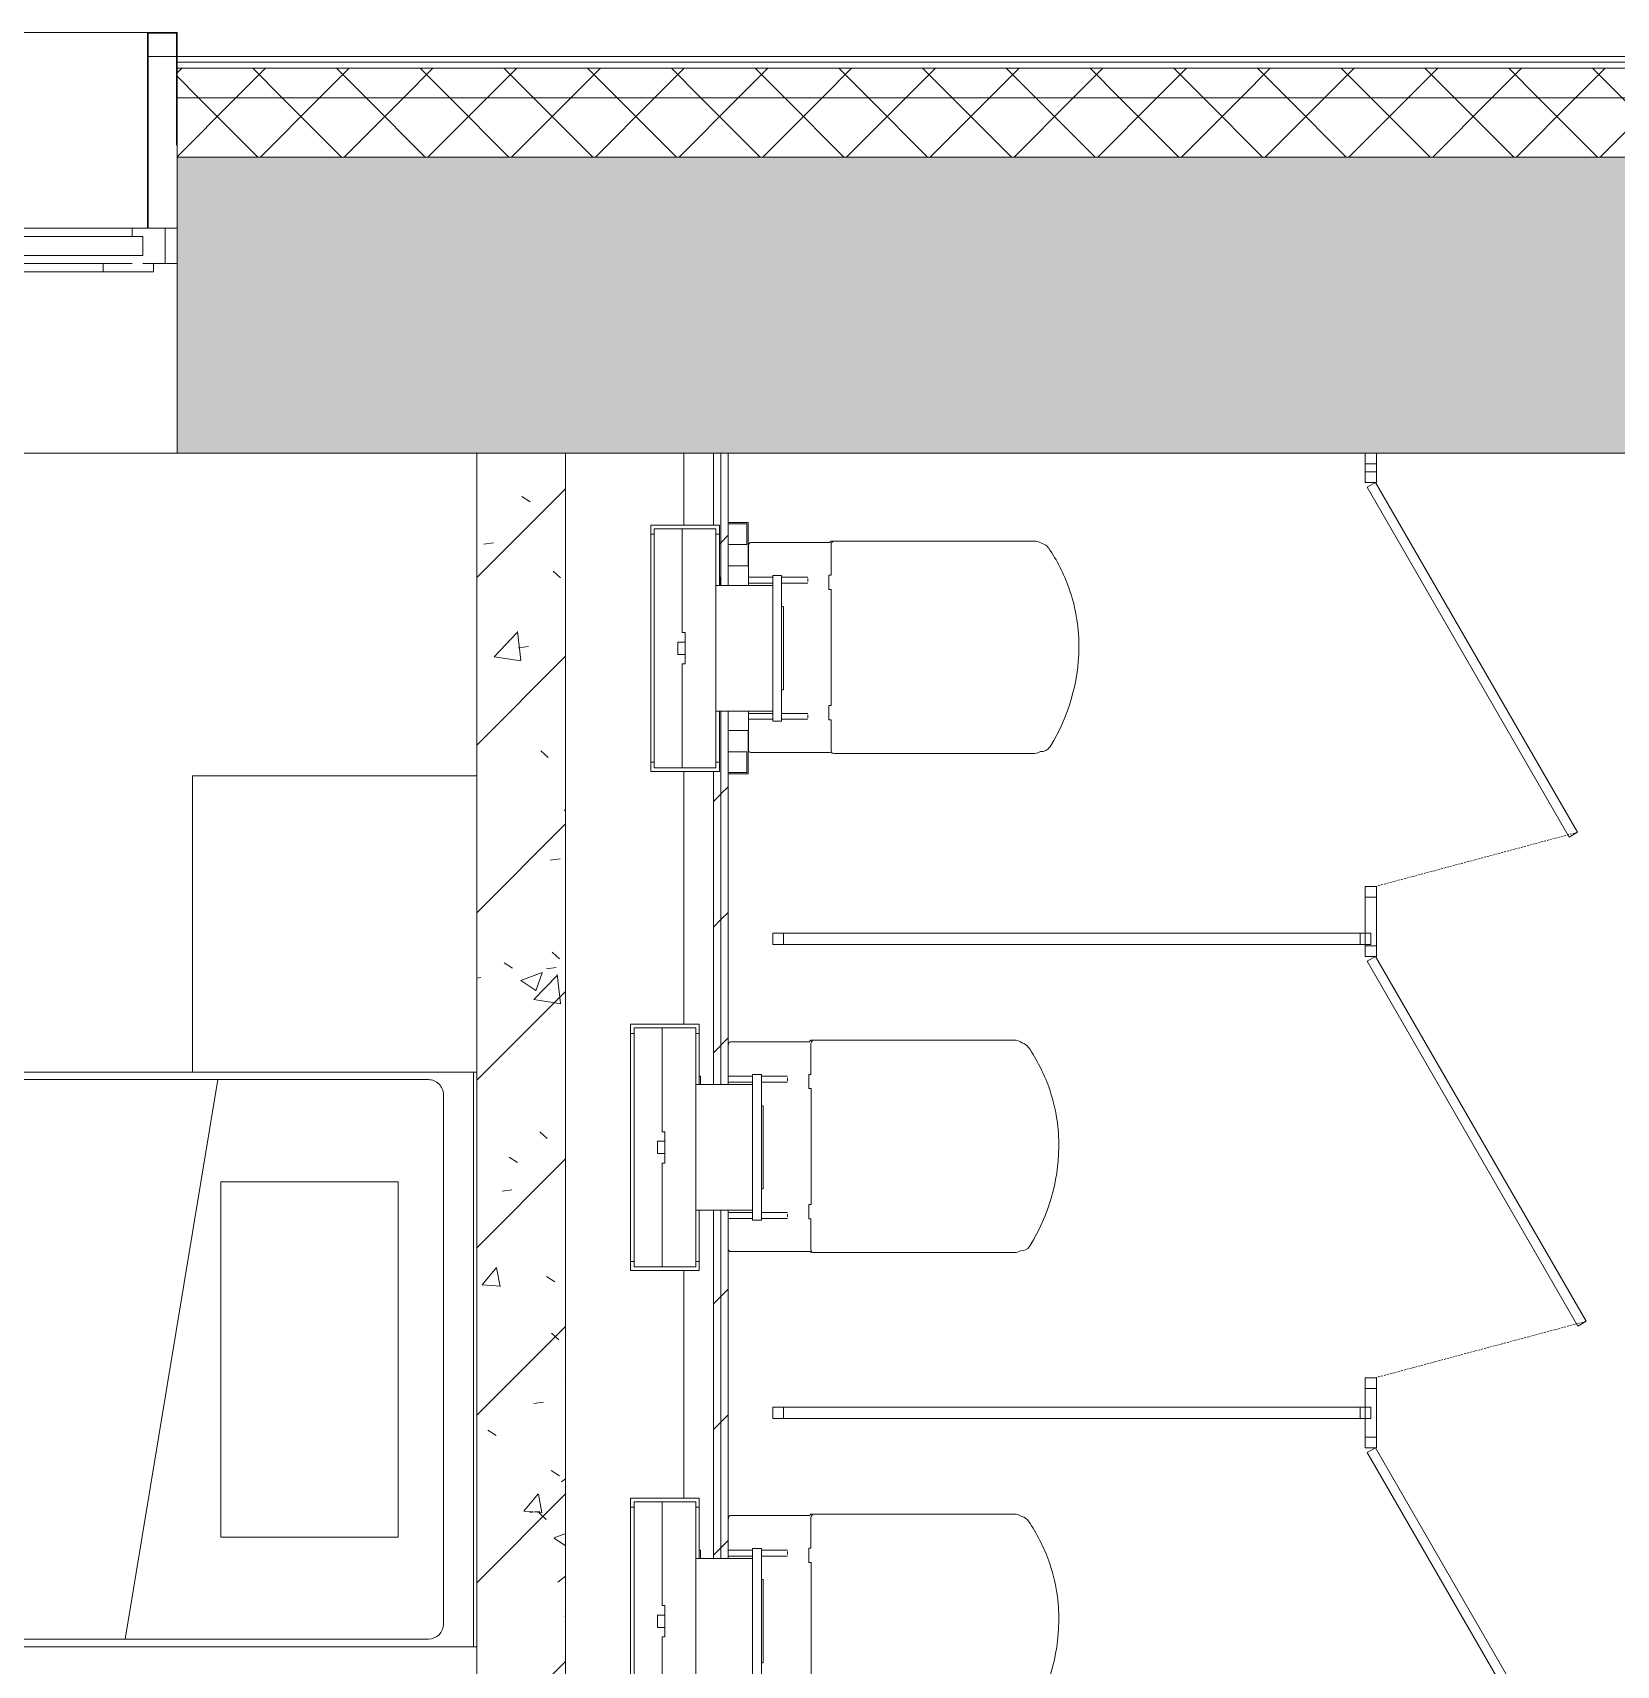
# Model space of a CAD drawing. Header units: millimetres. Extents: x -515342 to 330399, y -224905 to 507333.
# Drawn here: x -277427 to -274752, y 389193 to 391949 of the extents above; entities that cross this region are included whole.
import ezdxf

# ---------------------------------------------------------------- set-up
doc = ezdxf.new("R2010")
doc.units = ezdxf.units.MM
doc.linetypes.add('ASVP_Невидимые', pattern=[5, 3, -2])
doc.layers.get('0').update_dxf_attribs({"lineweight": 0})
for name, color, linetype, lineweight in [('_ Окна', 7, 'Continuous', 0), ('Витраж', 7, 'Continuous', 0), ('Мебель', 7, 'Continuous', 0), ('Обобщенные модели', 7, 'Continuous', 0), ('Окна', 7, 'Continuous', 0), ('Панели витража', 7, 'Continuous', 0), ('Сантехника', 7, 'Continuous', 0), ('Стены внутренние', 7, 'Continuous', 0), ('Стены наружные', 7, 'Continuous', 0), ('Стены несущие', 7, 'Continuous', 0), ('Стены отделка', 7, 'Continuous', 0), ('Стены перегородки', 7, 'Continuous', 0), ('Стены штриховка', 7, 'Continuous', 0)]:
    doc.layers.add(name, color=color, linetype=linetype, lineweight=lineweight)
pattern_1 = [(45, (0, 0), (-70.71068, 70.71068), []), (135, (0, 0), (-70.71068, -70.71068), [])]
pattern_2 = [(45, (-374461.89, 375834.49), (-106.06602, 106.06602), [])]

# ---------------------------------------------------------------- blocks, each defined once
blk = doc.blocks.new('Окно_ПВХ_3Створки_1Фрамуга-верх - АР_Окно_ОП_1820_h_х1970_3ст2фр-в-9696728-О_АР_П_4__10_050_План 4 этажа')
at = {"layer": '_ Окна'}
for p, q in [((-929, 130), (-1005, 130)), ((-1005, 130), (-1005, 70)), ((-985, 70), (-985, 130)), ((-947, 84), (-947, 116)), ((-947, 116), (-929, 116)), ((-929, 116), (-929, 130)), ((-523, 116), (-929, 116)), ((-447, 130), (-523, 130)), ((-523, 130), (-523, 116)), ((-523, 116), (-505, 116)), ((-505, 116), (-505, 84)), ((-465, 84), (-465, 116)), ((-465, 116), (-447, 116)), ((-447, 116), (-447, 130)), ((447, 116), (-447, 116)), ((523, 130), (447, 130)), ((447, 130), (447, 116)), ((447, 116), (465, 116)), ((465, 116), (465, 84)), ((505, 84), (505, 116)), ((505, 116), (523, 116)), ((523, 116), (523, 130)), ((929, 116), (523, 116)), ((929, 130), (929, 116)), ((1005, 130), (929, 130)), ((929, 116), (947, 116)), ((947, 116), (947, 84)), ((985, 70), (985, 130)), ((1005, 70), (1005, 130)), ((-505, 84), (-947, 84)), ((465, 84), (-465, 84)), ((947, 84), (505, 84)), ((-1005, 70), (-947, 70)), ((-965, 56), (-965, 70)), ((-880, 56), (-965, 56)), ((-880, 70), (-880, 56)), ((-572, 70), (-572, 56)), ((-487, 56), (-572, 56)), ((-505, 70), (-465, 70)), ((-487, 70), (-487, 56)), ((465, 70), (505, 70)), ((487, 56), (487, 70)), ((572, 56), (487, 56)), ((572, 70), (572, 56)), ((880, 70), (880, 56)), ((965, 56), (880, 56)), ((947, 70), (1005, 70)), ((965, 70), (965, 56))]:
    blk.add_line(p, q, dxfattribs=at)
at = {"layer": 'Окна'}
for p, q in [((-929, 130), (-523, 130)), ((-447, 130), (447, 130)), ((523, 130), (929, 130)), ((-505, 70), (-929, 70)), ((-572, 56), (-880, 56)), ((-548.5, -4), (-548.5, 56)), ((-528.5, 56), (-528.5, -4)), ((465, 70), (-465, 70)), ((929, 70), (505, 70)), ((528.5, -4), (528.5, 56)), ((548.5, 56), (548.5, -4)), ((880, 56), (572, 56)), ((-528.5, -4), (-548.5, -4)), ((548.5, -4), (528.5, -4))]:
    blk.add_line(p, q, dxfattribs=at)
blk = doc.blocks.new('Прямоугольный импост - АР_Откос_Металлический_50х330 Коричневый Левый-9899774-О_АР_П_4__10_050_План 4 этажа')
at = {"layer": 'Витраж'}
blk.add_line((4449.2, 16115), (6359.2, 16115), dxfattribs=at)
blk = doc.blocks.new('Прямоугольный импост - АР_Откос_Металлический_50х330 Коричневый Левый-9899773-О_АР_П_4__10_050_План 4 этажа')
at = {"layer": 'Витраж', "lineweight": 18}
for p, q in [((0, 40), (-50, 40)), ((-50, 40), (-50, -290)), ((-49, -290), (-49, 39)), ((-49, 39), (-1, 39)), ((-1, 39), (-1, -150)), ((0, -150), (0, 40)), ((-1, -150), (0, -150))]:
    blk.add_line(p, q, dxfattribs=at)
blk = doc.blocks.new('СД_Люблино_Фасады_rvt-1-О_АР_П_4__10_050_План 4 этажа')
at = {"layer": 'Стены внутренние'}
h = blk.add_hatch(dxfattribs=at)
h.set_pattern_fill('FP_1', color=256, style=0, pattern_type=2)
h.set_pattern_definition([(45, (0, 0), (-224.5064, 224.5064), []), (45, (224.5, 0), (-224.5064, 224.5064), [396.875, -79.375, 3.353, -76.022])])
h.paths.add_polyline_path([(101337.7, 15405), (101935, 15405), (101935, 15905), (97278.9, 15905), (97278.9, 15405), (101210, 15405)])
h.paths.add_polyline_path([(95268.9, 15405), (95268.9, 15905), (93672.7, 15905), (93672.7, 15405), (95206.9, 15405)])
h.paths.add_polyline_path([(91662.7, 15405), (91662.7, 15905), (90062.5, 15905), (90062.5, 15405), (91375.2, 15405)])
h.paths.add_polyline_path([(88052.5, 15405), (88052.5, 15905), (86472.6, 15905), (86472.6, 15405), (87798.9, 15405)])
h.paths.add_polyline_path([(84462.6, 15405), (84462.6, 15905), (82935.3, 15905), (82935.3, 15405), (84222.6, 15405)])
h.paths.add_polyline_path([(80925.3, 15405), (80925.3, 15905), (79340.3, 15905), (79340.3, 15405), (80901.8, 15405)])
h.paths.add_polyline_path([(77330.3, 15405), (77330.3, 15905), (75739.7, 15905), (75739.7, 15405), (77070.1, 15405)])
h.paths.add_polyline_path([(73729.7, 15405), (73729.7, 15905), (72144.8, 15905), (72144.8, 15405), (73493.8, 15405)])
h.paths.add_polyline_path([(70134.8, 15405), (70134.8, 15905), (68493.6, 15905), (68493.6, 15405), (69917.5, 15405)])
h.paths.add_polyline_path([(66341.2, 15405), (66483.6, 15405), (66483.6, 15905), (64878.6, 15905), (64878.6, 15405), (65319.4, 15405)])
h.paths.add_polyline_path([(62868.6, 15405), (62868.6, 15905), (60500.1, 15905), (60500.1, 15405), (62764.9, 15405)])
h.paths.add_polyline_path([(58090.1, 15405), (58090.1, 15905), (56894.2, 15905), (56894.2, 15405), (57655.9, 15405)])
h.paths.add_polyline_path([(54484.2, 15405), (54484.2, 15905), (51825.9, 15905), (51825.9, 15405), (54079.6, 15405)])
h.paths.add_polyline_path([(49815.9, 15405), (49815.9, 15905), (47243.8, 15905), (47243.8, 15405), (48970.6, 15405)])
h.paths.add_polyline_path([(44833.8, 15405), (44833.8, 15905), (43623.8, 15905), (43623.8, 15405), (44430.3, 15405)])
h.paths.add_polyline_path([(41213.8, 15405), (41213.8, 15905), (38819.5, 15905), (38819.5, 15405), (40796.3, 15405)])
h.paths.add_polyline_path([(36709.1, 15405), (36809.5, 15405), (36809.5, 15905), (35219.5, 15905), (35219.5, 15405), (35687.3, 15405)])
h.paths.add_polyline_path([(33209.5, 15405), (33209.5, 15905), (31619.5, 15905), (31619.5, 15405), (33132.8, 15405)])
h.paths.add_polyline_path([(29609.5, 15405), (29609.5, 15905), (28023.1, 15905), (28023.8, 15405), (29556.5, 15405)])
h.paths.add_polyline_path([(25980.2, 15405), (26013.1, 15405), (26013.1, 15905), (24425.8, 15905), (24425.8, 15405), (25469.3, 15405)])
h.paths.add_polyline_path([(22415.8, 15405), (22415.8, 15905), (20810.9, 15905), (20810.9, 15405), (22403.9, 15405)])
h.paths.add_polyline_path([(18800.9, 15405), (18800.9, 15905), (17210.3, 15905), (17210.3, 15405), (18397.4, 15405)])
h.paths.add_polyline_path([(15200.3, 15405), (15200.3, 15905), (13615.3, 15905), (13615.3, 15405), (14740.4, 15405)])
h.paths.add_polyline_path([(11605.3, 15405), (11605.3, 15905), (10024.1, 15905), (10024.1, 15405), (11201.9, 15405)])
h.paths.add_polyline_path([(8014.1, 15405), (8014.1, 15905), (6409.2, 15905), (6409.2, 15405), (7587.9, 15405)])
h.paths.add_polyline_path([(4399.2, 15405), (4399.2, 15905), (-305, 15905), (-305, 15405), (4011.6, 15405)])
at = {"layer": 'Стены наружные'}
h = blk.add_hatch(dxfattribs=at)
h.set_pattern_fill('FP_2', color=256, style=0, pattern_type=2)
h.set_pattern_definition(pattern_1)
h.paths.add_polyline_path([(102035, 16005), (102085, 16005), (102085, 16055), (97278.9, 16055), (97278.9, 16005), (101082.3, 16005)])
h.paths.add_polyline_path([(95268.9, 16005), (95268.9, 16055), (93672.7, 16055), (93672.7, 16005), (94951.5, 16005)])
h.paths.add_polyline_path([(91662.7, 16005), (91662.7, 16055), (90062.5, 16055), (90062.5, 16005), (90864.3, 16005)])
h.paths.add_polyline_path([(88052.5, 16005), (88052.5, 16055), (86472.6, 16055), (86472.6, 16005), (86777.1, 16005)])
h.paths.add_polyline_path([(84462.6, 16005), (84462.6, 16055), (82935.3, 16055), (82935.3, 16005), (84222.6, 16005)])
h.paths.add_polyline_path([(80925.3, 16005), (80925.3, 16055), (79340.3, 16055), (79340.3, 16005), (80646.3, 16005)])
h.paths.add_polyline_path([(77330.3, 16005), (77330.3, 16055), (75739.7, 16055), (75739.7, 16005), (76559.2, 16005)])
h.paths.add_polyline_path([(73729.7, 16005), (73729.7, 16055), (72144.8, 16055), (72144.8, 16005), (72472, 16005)])
h.paths.add_polyline_path([(70134.8, 16005), (70134.8, 16055), (68493.6, 16055), (68493.6, 16005)])
h.paths.add_polyline_path([(66483.6, 16005), (66483.6, 16055), (64878.6, 16055), (64878.6, 16005), (66341.2, 16005)])
h.paths.add_polyline_path([(62868.6, 16005), (62868.6, 16055), (60500.1, 16055), (60500.1, 16005), (62254, 16005)])
h.paths.add_polyline_path([(58090.1, 16005), (58090.1, 16055), (56894.2, 16055), (56894.2, 16005)])
h.paths.add_polyline_path([(54484.2, 16005), (54484.2, 16055), (51825.9, 16055), (51825.9, 16005), (52036, 16005)])
h.paths.add_polyline_path([(49815.9, 16005), (49815.9, 16055), (47243.8, 16055), (47243.8, 16005), (47948.8, 16005)])
h.paths.add_polyline_path([(43861.7, 16005), (44833.8, 16005), (44833.8, 16055), (43623.8, 16055), (43623.8, 16005)])
h.paths.add_polyline_path([(41213.8, 16005), (41213.8, 16055), (38819.5, 16055), (38819.5, 16005), (40796.3, 16005)])
h.paths.add_polyline_path([(36809.5, 16005), (36809.5, 16055), (35219.5, 16055), (35219.5, 16005), (35687.3, 16005)])
h.paths.add_polyline_path([(33209.5, 16005), (33209.5, 16055), (31619.5, 16055), (31619.5, 16005)])
h.paths.add_polyline_path([(29609.5, 16005), (29609.5, 16055), (28023.1, 16055), (28023.1, 16005), (29556.5, 16005)])
h.paths.add_polyline_path([(26013.1, 16005), (26013.1, 16055), (24425.8, 16055), (24425.8, 16005)])
h.paths.add_polyline_path([(22415.8, 16005), (22415.8, 16055), (20810.9, 16055), (20810.9, 16005)])
h.paths.add_polyline_path([(18800.9, 16005), (18800.9, 16055), (17210.3, 16055), (17210.3, 16005), (18316.7, 16005)])
h.paths.add_polyline_path([(15200.3, 16005), (15200.3, 16055), (13615.3, 16055), (13615.3, 16005)])
h.paths.add_polyline_path([(11605.3, 16005), (11605.3, 16055), (10024.1, 16055), (10024.1, 16005), (11164.2, 16005)])
h.paths.add_polyline_path([(8014.1, 16005), (8014.1, 16055), (6409.2, 16055), (6409.2, 16005), (7587.9, 16005)])
h.paths.add_polyline_path([(4399.2, 16005), (4399.2, 16055), (-405, 16055), (-405, 16005), (2989.8, 16005)])
h = blk.add_hatch(dxfattribs=at)
h.set_pattern_fill('FP_2', color=256, style=0, pattern_type=2)
h.set_pattern_definition(pattern_1)
h.paths.add_polyline_path([(101935, 15905), (102035, 15905), (102035, 16005), (97278.9, 16005), (97278.9, 15905), (101082.3, 15905)])
h.paths.add_polyline_path([(95268.9, 15905), (95268.9, 16005), (93672.7, 16005), (93672.7, 15905), (94951.5, 15905)])
h.paths.add_polyline_path([(91662.7, 15905), (91662.7, 16005), (90062.5, 16005), (90062.5, 15905), (90864.3, 15905)])
h.paths.add_polyline_path([(88052.5, 15905), (88052.5, 16005), (86472.6, 16005), (86472.6, 15905), (86777.1, 15905)])
h.paths.add_polyline_path([(84462.6, 15905), (84462.6, 16005), (82935.3, 16005), (82935.3, 15905), (84222.6, 15905)])
h.paths.add_polyline_path([(80925.3, 15905), (80925.3, 16005), (79340.3, 16005), (79340.3, 15905), (80646.3, 15905)])
h.paths.add_polyline_path([(77330.3, 15905), (77330.3, 16005), (75739.7, 16005), (75739.7, 15905), (76559.2, 15905)])
h.paths.add_polyline_path([(73729.7, 15905), (73729.7, 16005), (72144.8, 16005), (72144.8, 15905), (72472, 15905)])
h.paths.add_polyline_path([(70134.8, 15905), (70134.8, 16005), (68493.6, 16005), (68493.6, 15905)])
h.paths.add_polyline_path([(66341.2, 15905), (66483.6, 15905), (66483.6, 16005), (64878.6, 16005), (64878.6, 15905)])
h.paths.add_polyline_path([(62868.6, 15905), (62868.6, 16005), (60500.1, 16005), (60500.1, 15905), (62254, 15905)])
h.paths.add_polyline_path([(58090.1, 15905), (58090.1, 16005), (56894.2, 16005), (56894.2, 15905)])
h.paths.add_polyline_path([(54484.2, 15905), (54484.2, 16005), (51825.9, 16005), (51825.9, 15905), (52036, 15905)])
h.paths.add_polyline_path([(49815.9, 15905), (49815.9, 16005), (47243.8, 16005), (47243.8, 15905), (47948.8, 15905)])
h.paths.add_polyline_path([(44833.8, 15905), (44833.8, 16005), (43623.8, 16005), (43623.8, 15905), (43861.7, 15905)])
h.paths.add_polyline_path([(41213.8, 15905), (41213.8, 16005), (38819.5, 16005), (38819.5, 15905), (40796.3, 15905)])
h.paths.add_polyline_path([(36809.5, 15905), (36809.5, 16005), (35219.5, 16005), (35219.5, 15905), (35687.3, 15905)])
h.paths.add_polyline_path([(33209.5, 15905), (33209.5, 16005), (31619.5, 16005), (31619.5, 15905)])
h.paths.add_polyline_path([(29556.5, 15905), (29609.5, 15905), (29609.5, 16005), (28023.1, 16005), (28023.1, 15905)])
h.paths.add_polyline_path([(26013.1, 15905), (26013.1, 16005), (24425.8, 16005), (24425.8, 15905)])
h.paths.add_polyline_path([(22415.8, 15905), (22415.8, 16005), (20810.9, 16005), (20810.9, 15905)])
h.paths.add_polyline_path([(18800.9, 15905), (18800.9, 16005), (17210.3, 16005), (17210.3, 15905), (18316.7, 15905)])
h.paths.add_polyline_path([(15200.3, 15905), (15200.3, 16005), (13615.3, 16005), (13615.3, 15905)])
h.paths.add_polyline_path([(11605.3, 15905), (11605.3, 16005), (10024.1, 16005), (10024.1, 15905), (11164.2, 15905)])
h.paths.add_polyline_path([(8014.1, 15905), (8014.1, 16005), (6409.2, 16005), (6409.2, 15905), (7587.9, 15905)])
h.paths.add_polyline_path([(4399.2, 15905), (4399.2, 16005), (-305, 16005), (-305, 15905), (2989.8, 15905)])
at = {"layer": 'Стены внутренние'}
for p, q in [((97229.7, 16075), (97278.1, 16075)), ((97278.9, 15405), (95268.9, 15405))]:
    blk.add_line(p, q, dxfattribs=at)
at = {"layer": 'Стены несущие'}
for p, q in [((97278.9, 15905), (97278.9, 15785)), ((101935, 15905), (97278.9, 15905)), ((97278.9, 15905), (101935, 15905)), ((97278.9, 15725), (97278.9, 15405)), ((97278.9, 15405), (101435, 15405))]:
    blk.add_line(p, q, dxfattribs=at)
at = {"layer": 'Стены отделка', "lineweight": 9}
for p, q in [((100725.2, 16075), (97278.9, 16075)), ((97278.9, 16075), (97278.9, 16065)), ((97278.9, 16065), (97278.9, 16055)), ((97278.9, 16055), (97278.9, 16005)), ((97278.9, 16005), (97278.9, 15905))]:
    blk.add_line(p, q, dxfattribs=at)
at = {"layer": 'Стены штриховка'}
for p, q in [((102085, 16065), (97278.9, 16065)), ((102085, 16055), (97278.9, 16055)), ((97278.9, 16055), (102085, 16055)), ((102035, 16005), (97278.9, 16005))]:
    blk.add_line(p, q, dxfattribs=at)
at = {"layer": 'Витраж', "lineweight": 9}
for name, p in [('Прямоугольный импост - АР_Откос_Металлический_50х330 Коричневый Левый-9899774-О_АР_П_4__10_050_План 4 этажа', (90869.7, 0)), ('Прямоугольный импост - АР_Откос_Металлический_50х330 Коричневый Левый-9899773-О_АР_П_4__10_050_План 4 этажа', (97278.9, 16075))]:
    blk.add_blockref(name, p, dxfattribs=at)
at = {"layer": 'Окна', "lineweight": 9}
blk.add_blockref('Окно_ПВХ_3Створки_1Фрамуга-верх - АР_Окно_ОП_1820_h_х1970_3ст2фр-в-9696728-О_АР_П_4__10_050_План 4 этажа', (96273.9, 15655), dxfattribs=at)
blk = doc.blocks.new('Кровать-Больница - 0970 x 2100 мм-V99-О_АР_П_4__10_050_План 4 этажа')
at = {"layer": 'Мебель'}
for p, q in [((-76.5, 1441), (893.5, 1441)), ((-76.5, 1415.6), (-76.5, 1441)), ((893.5, 1415.6), (893.5, 1441)), ((-76.5, -633.6), (-76.5, 1415.6)), ((-76.5, 1415.6), (893.5, 1415.6)), ((893.5, 1415.6), (893.5, -633.6)), ((-38.4, 1364.8), (855.4, 1364.8)), ((-63.8, 1339.4), (-63.8, -557.4)), ((880.8, 1339.4), (880.8, -557.4)), ((880.8, -201.8), (-63.8, -45.1)), ((108.5, -206.6), (708.5, -206.6)), ((108.5, -506.6), (108.5, -206.6)), ((708.5, -506.6), (708.5, -206.6)), ((108.5, -506.6), (708.5, -506.6)), ((-38.4, -582.8), (855.4, -582.8)), ((-76.5, -633.6), (893.5, -633.6)), ((-76.5, -639), (-76.5, -633.6)), ((893.5, -639), (893.5, -633.6))]:
    blk.add_line(p, q, dxfattribs=at)
for centre, start, end in [((-38.4, 1339.4), 90, 180), ((855.4, 1339.4), 0, 90), ((-38.4, -557.4), 180, 270), ((855.4, -557.4), 270, 0)]:
    blk.add_arc(centre, 25.4, start, end, dxfattribs=at)
blk = doc.blocks.new('Прикроватная тумба - Прикроватная тумба-V100-О_АР_П_4__10_050_План 4 этажа')
at = {"layer": 'Мебель'}
for p, q in [((480, 500), (0, 500)), ((0, 500), (0, 0))]:
    blk.add_line(p, q, dxfattribs=at)
blk = doc.blocks.new('ASVP_ПерегородкаСантехническая_Панель - ASVP_ПанельСантехническая_ЛДСП16мм-9055778-О_АР_П_4__10_050_План 4 этажа')
at = {"layer": 'Панели витража'}
for p, q in [((6.8, 9.5), (-6.8, 9.5)), ((-6.8, 9.5), (-6.8, -9.5)), ((6.8, -9.5), (6.8, 9.5)), ((-6.8, -9.5), (6.8, -9.5))]:
    blk.add_line(p, q, dxfattribs=at)
blk = doc.blocks.new('Прямоугольный импост - ASVP_ПерегородкаСантехническая_Профиль_18х19мм-9051964-О_АР_П_4__10_050_План 4 этажа')
at = {"layer": 'Витраж'}
for p, q in [((0, 9.5), (-18, 9.5)), ((-18, 9.5), (-18, -9.5)), ((-18, -9.5), (0, -9.5))]:
    blk.add_line(p, q, dxfattribs=at)
blk = doc.blocks.new('ASVP_ПерегородкаСантехническая_Дверь - ASVP_ДверьСантехническая_Л-8882368-О_АР_П_4__10_050_План 4 этажа')
at = {"layer": 'Панели витража'}
for p, q in [((249.6, 349), (-341, 8)), ((257.6, 335.1), (-333, -5.9)), ((249.6, 349), (257.6, 335.1)), ((-341, 8), (-333, -5.9))]:
    blk.add_line(p, q, dxfattribs=at)
at = {"layer": 'Панели витража', "linetype": 'ASVP_Невидимые'}
blk.add_line((341, 8), (249.6, 349), dxfattribs=at)
blk = doc.blocks.new('Прямоугольный импост - ASVP_ПерегородкаСантехническая_Профиль_18х19мм-8960592-О_АР_П_4__10_050_План 4 этажа')
at = {"layer": 'Витраж'}
for p, q in [((-9, -9.5), (-9, 9.5)), ((-9, 9.5), (9, 9.5)), ((9, 9.5), (9, -9.5)), ((9, -9.5), (-9, -9.5))]:
    blk.add_line(p, q, dxfattribs=at)
blk = doc.blocks.new('ASVP_ПерегородкаСантехническая_Панель - ASVP_ПанельСантехническая_ЛДСП16мм-9055729-О_АР_П_4__10_050_План 4 этажа')
at = {"layer": 'Панели витража'}
for p, q in [((41, 9.5), (-41, 9.5)), ((-41, 9.5), (-41, -9.5)), ((41, -9.5), (41, 9.5)), ((-41, -9.5), (41, -9.5))]:
    blk.add_line(p, q, dxfattribs=at)
blk = doc.blocks.new('ASVP_ПерегородкаСантехническая_Панель - ASVP_ПанельСантехническая_ЛДСП16мм-10234680-О_АР_П_4__10_050_План 4 этажа')
at = {"layer": 'Панели витража'}
for p, q in [((487, 9.5), (-487, 9.5)), ((-487, 9.5), (-487, -9.5)), ((487, -9.5), (487, 9.5)), ((-487, -9.5), (487, -9.5))]:
    blk.add_line(p, q, dxfattribs=at)
blk = doc.blocks.new('Прямоугольный импост - ASVP_ПерегородкаСантехническая_Профиль_18х19мм-8833908-О_АР_П_4__10_050_План 4 этажа')
at = {"layer": 'Витраж'}
for p, q in [((-18, -9.5), (-18, 9.5)), ((-18, 9.5), (0, 9.5)), ((0, 9.5), (0, -9.5)), ((0, -9.5), (-18, -9.5))]:
    blk.add_line(p, q, dxfattribs=at)
blk = doc.blocks.new('Прямоугольный импост - ASVP_ПерегородкаСантехническая_Профиль_18х19мм-8833909-О_АР_П_4__10_050_План 4 этажа')
at = {"layer": 'Витраж'}
for p, q in [((0, 9.5), (-18, 9.5)), ((-18, 9.5), (-18, -9.5)), ((0, -9.5), (0, 9.5)), ((-18, -9.5), (0, -9.5))]:
    blk.add_line(p, q, dxfattribs=at)
blk = doc.blocks.new('ВК_01_Инсталляция с унитазом Geberit - 400_74_Geberit_Duofix_H112_Sigma_12_cm_ready_for_support_handles-10223158-О_АР_П_4__10_050_План 4 этажа')
at = {"layer": 'Обобщенные модели'}
for p, q in [((-180.8, 139.6), (-180.8, 486.2)), ((177.5, 483.4), (177.5, 144.5)), ((-178.2, 140.3), (-180.8, 142.9)), ((-175.1, 139.6), (-123.3, 139.6)), ((-123.3, 139.6), (-123.3, 135.7)), ((-99.2, 139.7), (96.6, 139.7)), ((-99.2, 135.7), (-99.2, 139.7)), ((96.6, 139.7), (96.7, 135.7)), ((120.7, 139.6), (172.1, 139.6)), ((120.7, 135.7), (120.7, 139.6)), ((176, 138), (176, 3.9)), ((-178.4, 3.7), (-178.4, 136.8)), ((-123.3, 135.7), (-99.2, 135.7)), ((96.7, 135.7), (120.7, 135.7)), ((-117.5, 0), (-173.6, 0)), ((-106, 0), (-112.5, 0)), ((112.5, 0), (106, 0)), ((170.8, 0), (117.5, 0))]:
    blk.add_line(p, q, dxfattribs=at)
for centre, radius, start, end in [((-2.4, 262.9), 295.5, 98.8546, 109.7095), ((-4.2, 274.7), 283.5, 89.1454, 98.8546), ((-4.8, 234.1), 324.1, 58.3185, 89.1454), ((-2.4, 262.9), 295.5, 109.7095, 124.2905), ((-158.2, 491.4), 18.9, 124.2905, 166.4098), ((-1.6, 260.9), 299.9, 55.727, 56.1515), ((157.8, 494.9), 16.7, 354.8478, 55.727), ((-153.9, 480.3), 27.5, 145.709, 167.6438), ((159.4, 483.4), 18.1, 0, 33.7419), ((-174.9, 142.1), 6.37, 203.3465, 236.2364), ((-175.3, 145.6), 6.04, 240.6989, 271.3011), ((172.1, 147.1), 7.56, 270, 312.5733), ((162.6, 144.5), 14.9, 334.3734, 0), ((-173.9, 4.6), 4.61, 190.3363, 274.2576), ((171.3, 4.7), 4.78, 263.3401, 350.6599)]:
    blk.add_arc(centre, radius, start, end, dxfattribs=at)
at = {"layer": 'Сантехника', "lineweight": 18}
for p, q in [((-120, 100), (-120, 56)), ((-117.5, 100), (-112.5, 100)), ((-110, 56), (-110, 100)), ((110, 100), (110, 56)), ((112.5, 100), (117.5, 100)), ((120, 56), (120, 100)), ((-123, 56), (123, 56)), ((-123, 41), (-123, 56)), ((70.2, 59), (-70.3, 59)), ((-70.3, 56), (-70.3, 58.7)), ((70.2, 58.7), (70.2, 56)), ((123, 56), (123, 41)), ((123, 41), (-123, 41)), ((-120, 41), (-120, 0)), ((-110, 0), (-110, 41)), ((-106, 41), (-106, -55)), ((106, -55), (106, 41)), ((110, 41), (110, 0)), ((120, 0), (120, 41)), ((-112.5, 0), (-117.5, 0)), ((117.5, 0), (112.5, 0)), ((-139, -0.5), (-212, -0.5)), ((-212, -0.5), (-212, -34)), ((-175, -2.5), (-210, -2.5)), ((-210, -2.5), (-210, -34)), ((-175, -34), (-175, -2.5)), ((-139, -34), (-139, -0.5)), ((212, -0.5), (139, -0.5)), ((139, -0.5), (139, -34)), ((210, -2.5), (175, -2.5)), ((175, -2.5), (175, -34)), ((210, -34), (210, -2.5)), ((212, -34), (212, -0.5)), ((-208, -49), (-197.5, -49)), ((-208, -165), (-208, -49)), ((-201.8, -112), (-201.8, -55)), ((201.8, -55), (-201.8, -55)), ((-197.5, -49), (-192.5, -49)), ((-192.5, -49), (-192.5, -55)), ((-192.5, -49), (-189.2, -49)), ((-189.2, -49), (-149.2, -49)), ((-106, -49), (-149.2, -49)), ((-120, -47), (-106, -47)), ((-120, -49), (-120, -47)), ((149.2, -49), (106, -49)), ((149.2, -49), (189.2, -49)), ((189.2, -49), (192.5, -49)), ((192.5, -55), (192.5, -49)), ((192.5, -49), (197.5, -49)), ((197.5, -49), (208, -49)), ((201.8, -55), (201.8, -112)), ((208, -49), (208, -165)), ((-26.5, -112), (-26.5, -107)), ((-26.5, -107), (26.5, -107)), ((-10.5, -107), (-10.5, -119.5)), ((10.5, -119.5), (10.5, -107)), ((26.5, -107), (26.5, -112)), ((-201.8, -159), (-201.8, -112)), ((-26.5, -112), (-201.8, -112)), ((-10.5, -119.5), (-10.1, -119.5)), ((10.5, -119.5), (-10.5, -119.5)), ((10.1, -119.5), (10.5, -119.5)), ((201.8, -112), (26.5, -112)), ((201.8, -112), (201.8, -159)), ((-197.5, -165), (-208, -165)), ((201.8, -159), (-201.8, -159)), ((-192.5, -165), (-197.5, -165)), ((-194.2, -165), (-191.9, -165)), ((-192.5, -159), (-192.5, -165)), ((-189.2, -165), (-192.5, -165)), ((-149.2, -165), (-189.2, -165)), ((-149.2, -165), (149.2, -165)), ((189.2, -165), (149.2, -165)), ((192.5, -165), (189.2, -165)), ((191.9, -165), (194.2, -165)), ((192.5, -165), (192.5, -159)), ((197.5, -165), (192.5, -165)), ((208, -165), (197.5, -165))]:
    blk.add_line(p, q, dxfattribs=at)
blk = doc.blocks.new('ВК_01_Инсталляция с унитазом Geberit - 400_74_Geberit_Duofix_H112_Sigma_12_cm_ready_for_support_handles-V101-О_АР_П_4__10_050_План 4 этажа')
at = {"layer": 'Обобщенные модели'}
for p, q in [((-180.8, 139.6), (-180.8, 486.2)), ((177.5, 483.4), (177.5, 144.5)), ((-178.2, 140.3), (-180.8, 142.9)), ((-175.1, 139.6), (-123.3, 139.6)), ((-123.3, 139.6), (-123.3, 135.7)), ((-99.2, 139.7), (96.6, 139.7)), ((-99.2, 135.7), (-99.2, 139.7)), ((96.6, 139.7), (96.7, 135.7)), ((120.7, 139.6), (172.1, 139.6)), ((120.7, 135.7), (120.7, 139.6)), ((176, 138), (176, 3.9)), ((-178.4, 3.7), (-178.4, 136.8)), ((-123.3, 135.7), (-99.2, 135.7)), ((96.7, 135.7), (120.7, 135.7))]:
    blk.add_line(p, q, dxfattribs=at)
for centre, radius, start, end in [((-2.4, 262.9), 295.5, 98.8546, 109.7095), ((-4.2, 274.7), 283.5, 89.1454, 98.8546), ((-4.8, 234.1), 324.1, 58.3185, 89.1454), ((-2.4, 262.9), 295.5, 109.7095, 124.2905), ((-158.2, 491.4), 18.9, 124.2905, 166.4098), ((-1.6, 260.9), 299.9, 55.727, 56.1515), ((157.8, 494.9), 16.7, 354.8478, 55.727), ((-153.9, 480.3), 27.5, 145.709, 167.6438), ((159.4, 483.4), 18.1, 0, 33.7419), ((-174.9, 142.1), 6.37, 203.3465, 236.2364), ((-175.3, 145.6), 6.04, 240.6989, 271.3011), ((172.1, 147.1), 7.56, 270, 312.5733), ((162.6, 144.5), 14.9, 334.3734, 0), ((-173.9, 4.6), 4.61, 190.3363, 274.2576), ((171.3, 4.7), 4.78, 292.4467, 350.6599)]:
    blk.add_arc(centre, radius, start, end, dxfattribs=at)
at = {"layer": 'Сантехника', "lineweight": 18}
for p, q in [((-120, 100), (-120, 56)), ((-117.5, 100), (-112.5, 100)), ((-110, 56), (-110, 100)), ((110, 100), (110, 56)), ((112.5, 100), (117.5, 100)), ((120, 56), (120, 100)), ((-123, 56), (123, 56)), ((-123, 41), (-123, 56)), ((70.2, 59), (-70.3, 59)), ((-70.3, 56), (-70.3, 58.7)), ((70.2, 58.7), (70.2, 56)), ((123, 56), (123, 41)), ((123, 41), (-123, 41)), ((-120, 41), (-120, 0)), ((-110, 0), (-110, 41)), ((-106, 41), (-106, -55)), ((106, -55), (106, 41)), ((110, 41), (110, 0)), ((120, 0), (120, 41)), ((-208, -49), (-197.5, -49)), ((-208, -165), (-208, -49)), ((-201.8, -112), (-201.8, -55)), ((201.8, -55), (-201.8, -55)), ((-197.5, -49), (-192.5, -49)), ((-192.5, -49), (-192.5, -55)), ((-192.5, -49), (-189.2, -49)), ((-189.2, -49), (-149.2, -49)), ((-106, -49), (-149.2, -49)), ((-120, -47), (-106, -47)), ((-120, -49), (-120, -47)), ((149.2, -49), (106, -49)), ((149.2, -49), (189.2, -49)), ((189.2, -49), (192.5, -49)), ((192.5, -55), (192.5, -49)), ((192.5, -49), (197.5, -49)), ((197.5, -49), (208, -49)), ((201.8, -55), (201.8, -112)), ((208, -49), (208, -165)), ((-26.5, -112), (-26.5, -107)), ((-26.5, -107), (26.5, -107)), ((-10.5, -107), (-10.5, -119.5)), ((10.5, -119.5), (10.5, -107)), ((26.5, -107), (26.5, -112)), ((-201.8, -159), (-201.8, -112)), ((-26.5, -112), (-201.8, -112)), ((-10.5, -119.5), (-10.1, -119.5)), ((10.5, -119.5), (-10.5, -119.5)), ((10.1, -119.5), (10.5, -119.5)), ((201.8, -112), (26.5, -112)), ((201.8, -112), (201.8, -159)), ((-197.5, -165), (-208, -165)), ((201.8, -159), (-201.8, -159)), ((-192.5, -165), (-197.5, -165)), ((-194.2, -165), (-191.9, -165)), ((-192.5, -159), (-192.5, -165)), ((-189.2, -165), (-192.5, -165)), ((-149.2, -165), (-189.2, -165)), ((-149.2, -165), (149.2, -165)), ((189.2, -165), (149.2, -165)), ((192.5, -165), (189.2, -165)), ((191.9, -165), (194.2, -165)), ((192.5, -165), (192.5, -159)), ((197.5, -165), (192.5, -165)), ((208, -165), (197.5, -165))]:
    blk.add_line(p, q, dxfattribs=at)
blk = doc.blocks.new('ASVP_ПерегородкаСантехническая_Дверь - ASVP_ДверьСантехническая_Л-10234836-О_АР_П_4__10_050_План 4 этажа')
at = {"layer": 'Панели витража'}
for p, q in [((260.4, 363.7), (-355.7, 8)), ((260.4, 363.7), (268.4, 349.9)), ((268.4, 349.9), (-347.7, -5.9)), ((-355.7, 8), (-347.7, -5.9))]:
    blk.add_line(p, q, dxfattribs=at)
at = {"layer": 'Панели витража', "linetype": 'ASVP_Невидимые'}
blk.add_line((355.7, 8), (260.4, 363.7), dxfattribs=at)

msp = doc.modelspace()

# ---------------------------------------------------------------- hatches: boundary and pattern name
at = {"layer": 'Стены внутренние'}
h = msp.add_hatch(dxfattribs=at)
h.set_pattern_fill('FP_3', color=256, style=0, pattern_type=2)
h.set_pattern_definition([(45, (-374461.89, 375834.49), (-141.42136, 141.42136), [])])
h.paths.add_polyline_path([(-276656.8897, 385229.4886), (-276526.8897, 385229.4886), (-276526.8897, 391239.4886), (-276676.8897, 391239.4886), (-276676.8897, 387224.4886), (-276656.8897, 387224.4886), (-276656.8897, 385264.4886)])
h = msp.add_hatch(dxfattribs=at)
h.set_pattern_fill('FP_4', color=256, style=0, pattern_type=2)
h.set_pattern_definition([(50, (-374461.9, 375834.5), (364.3679, -31.8783), [38.1, -419.1]), (355, (-374461.9, 375834.5), (-70.4859, 382.1133), [30.48, -335.28]), (100.451, (-374431.53, 375831.83), (293.885, 350.2334), [32.38, -356.18]), (46.184, (-374461.9, 375936.1), (542.1585, -84.0858), [57.15, -628.65]), (96.636, (-374416.7, 375929.1), (474.805, 494.8554), [48.57, -534.27]), (351.184, (-374461.9, 375936.1), (474.8102, 494.85), [45.72, -502.92]), (21, (-374411.1, 375910.7), (303.2285, -204.5305), [38.1, -419.1]), (326, (-374411.1, 375910.7), (123.6039, 368.376), [30.48, -335.28]), (71.451, (-374385.82, 375893.64), (426.8341, 163.8427), [32.38, -356.18]), (37.5, (-374461.89, 375834.49), (6.17665, 169.11015), [16.764, -314.452, 16.764, -323.596, -336.55]), (37.5, (-374461.89, 375834.49), (6.17665, 169.11015), [-671.576, 16.764, -319.786]), (7.5, (-374461.89, 375834.49), (133.63888, 200.3615), [16.764, -177.292, 16.764, -306.832, -128.27]), (7.5, (-374461.89, 375834.49), (133.63888, 200.3615), [-517.652, 16.764, -111.506]), (327.5, (-374575.17, 375834.49), (271.18182, -11.45836), [16.764, -110.236, 16.764, -379.476, -525.78]), (327.5, (-374575.17, 375834.49), (271.18182, -11.45836), [-523.24, 16.764, -509.016]), (317.5, (-374625.97, 375834.5), (296.2585, 50.85285), [16.764, -148.336, 16.764, -246.38, -373.38]), (317.5, (-374625.97, 375834.5), (296.2585, 50.85285), [-428.244, 16.764, -356.616])])
h.paths.add_polyline_path([(-276656.8897, 385229.4886), (-276526.8897, 385229.4886), (-276526.8897, 391239.4886), (-276676.8897, 391239.4886), (-276676.8897, 387224.4886), (-276656.8897, 387224.4886), (-276656.8897, 385264.4886)])
h = msp.add_hatch(dxfattribs=at)
h.set_pattern_fill('FP_6', color=256, style=0, pattern_type=2)
h.set_pattern_definition(pattern_2)
h.paths.add_polyline_path([(-276264.3897, 386426.9886), (-276264.3897, 386681.4886), (-276276.8897, 386681.4886), (-276276.8897, 386426.9886)])
h.paths.add_polyline_path([(-276275.7074, 386893.4886), (-276264.3897, 386893.4886), (-276264.3897, 387561.4886), (-276276.8897, 387561.4886), (-276276.8897, 386893.4886)])
h.paths.add_polyline_path([(-276273.4158, 387773.4886), (-276264.3897, 387773.4886), (-276264.3897, 388361.4886), (-276276.8897, 388361.4886), (-276276.8897, 387773.4886)])
h.paths.add_polyline_path([(-276264.3897, 388573.4886), (-276264.3897, 389161.4886), (-276276.8897, 389161.4886), (-276276.8897, 388573.4886), (-276271.3324, 388573.4886)])
h.paths.add_polyline_path([(-276269.2491, 389373.4886), (-276264.3897, 389373.4886), (-276264.3897, 389961.4886), (-276276.8897, 389961.4886), (-276276.8897, 389373.4886)])
h.paths.add_polyline_path([(-276264.3897, 390173.4886), (-276265.5232, 390804.2198), (-276266.8897, 390804.2198), (-276266.8897, 390718.594), (-276272.8897, 390718.594), (-276272.8897, 390716.2553), (-276266.8897, 390715.2198), (-276266.8897, 390702.2198), (-276276.8897, 390702.2198), (-276276.8897, 390173.4886), (-276267.1658, 390173.4886)])
h.paths.add_polyline_path([(-276264.3897, 391016.2198), (-276264.3897, 391239.4886), (-276276.8897, 391239.4886), (-276276.8897, 391118.2198), (-276266.8897, 391118.2198), (-276266.8897, 391104.1843), (-276272.8897, 391104.1843), (-276272.8897, 391101.8456), (-276266.8897, 391100.789), (-276266.8897, 391030.2198), (-276264.8897, 391030.2198), (-276264.8897, 391016.2198)])
h = msp.add_hatch(dxfattribs=at)
h.set_pattern_fill('FP_6', color=256, style=0, pattern_type=2)
h.set_pattern_definition(pattern_2)
h.paths.add_polyline_path([(-276251.8897, 386414.4886), (-276251.8897, 386681.4886), (-276264.3897, 386681.4886), (-276264.3897, 386414.4886)])
h.paths.add_polyline_path([(-276251.8897, 386893.4886), (-276251.8897, 387561.4886), (-276264.3897, 387561.4886), (-276264.3897, 386893.4886), (-276263.178, 386893.4886)])
h.paths.add_polyline_path([(-276260.8923, 387773.4886), (-276251.8897, 387773.4886), (-276251.8897, 388361.4886), (-276264.3897, 388361.4886), (-276264.3897, 387773.4886)])
h.paths.add_polyline_path([(-276258.8144, 388573.4886), (-276251.8897, 388573.4886), (-276251.8897, 389161.4886), (-276264.3897, 389161.4886), (-276264.3897, 388573.4886)])
h.paths.add_polyline_path([(-276251.8897, 389373.4886), (-276251.8897, 389961.4886), (-276264.3897, 389961.4886), (-276264.3897, 389373.4886), (-276256.7365, 389373.4886)])
h.paths.add_polyline_path([(-276251.8897, 390173.4886), (-276253.0203, 390804.2198), (-276264.3897, 390804.2198), (-276264.3897, 390173.4886), (-276254.6585, 390173.4886)])
h.paths.add_polyline_path([(-276252.4696, 391016.2198), (-276251.8897, 391016.2198), (-276251.8897, 391239.4886), (-276264.3897, 391239.4886), (-276264.3897, 391016.2198)])

# ---------------------------------------------------------------- linework, layer by layer
at = {"layer": 'Стены отделка'}
for p, q in [((-276251.8897, 391239.4886), (-276326.8897, 391239.4886)), ((-276326.8897, 391239.4886), (-276326.8897, 391118.2198)), ((-276251.8897, 391016.2198), (-276251.8897, 391239.4886)), ((-276251.8897, 390173.4886), (-276251.8897, 390804.2198)), ((-276326.8897, 390702.2198), (-276326.8897, 390275.4886)), ((-276251.8897, 389373.4886), (-276251.8897, 389961.4886)), ((-276326.8897, 389859.4886), (-276326.8897, 389475.4886))]:
    msp.add_line(p, q, dxfattribs=at)
at = {"layer": 'Стены перегородки'}
for p, q in [((-276676.8897, 391239.4886), (-276676.8897, 387224.4886)), ((-276526.8897, 391239.4886), (-276676.8897, 391239.4886)), ((-276526.8897, 385229.4886), (-276526.8897, 391239.4886))]:
    msp.add_line(p, q, dxfattribs=at)
at = {"layer": 'Стены штриховка'}
for p, q in [((-276276.8897, 391239.4886), (-276276.8897, 391118.2198)), ((-276264.3897, 391239.4886), (-276264.3897, 391016.2198)), ((-276264.3897, 390804.2198), (-276264.3897, 390173.4886)), ((-276276.8897, 390702.2198), (-276276.8897, 390173.4886)), ((-276276.8897, 389961.4886), (-276276.8897, 389373.4886)), ((-276264.3897, 389961.4886), (-276264.3897, 389373.4886))]:
    msp.add_line(p, q, dxfattribs=at)

# ---------------------------------------------------------------- block references
msp.add_blockref('СД_Люблино_Фасады_rvt-1-О_АР_П_4__10_050_План 4 этажа', (-374461.8897, 375834.4886))
at = {"layer": 'Витраж'}
for name, p, rotation in [('Прямоугольный импост - ASVP_ПерегородкаСантехническая_Профиль_18х19мм-9051964-О_АР_П_4__10_050_План 4 этажа', (-275166.8897, 391239.4886), 90.00000000000058), ('Прямоугольный импост - ASVP_ПерегородкаСантехническая_Профиль_18х19мм-8833909-О_АР_П_4__10_050_План 4 этажа', (-276176.8897, 390419.4886), 180), ('Прямоугольный импост - ASVP_ПерегородкаСантехническая_Профиль_18х19мм-8833909-О_АР_П_4__10_050_План 4 этажа', (-276176.8897, 389619.4886), 180)]:
    msp.add_blockref(name, p, dxfattribs=dict(at, rotation=rotation))
at = {"layer": 'Витраж', "extrusion": (0, 0, -1)}
for name, p, rotation in [('Прямоугольный импост - ASVP_ПерегородкаСантехническая_Профиль_18х19мм-8960592-О_АР_П_4__10_050_План 4 этажа', (275166.8897, 391198.9886), 269.9999999999994), ('Прямоугольный импост - ASVP_ПерегородкаСантехническая_Профиль_18х19мм-8960592-О_АР_П_4__10_050_План 4 этажа', (275166.8897, 390498.9886), 269.9999999999994), ('Прямоугольный импост - ASVP_ПерегородкаСантехническая_Профиль_18х19мм-8833908-О_АР_П_4__10_050_План 4 этажа', (275166.8897, 390419.4886), 180), ('Прямоугольный импост - ASVP_ПерегородкаСантехническая_Профиль_18х19мм-8960592-О_АР_П_4__10_050_План 4 этажа', (275166.8897, 390398.9886), 269.9999999999994), ('Прямоугольный импост - ASVP_ПерегородкаСантехническая_Профиль_18х19мм-8960592-О_АР_П_4__10_050_План 4 этажа', (275166.8897, 389669.4886), 269.9999999999994), ('Прямоугольный импост - ASVP_ПерегородкаСантехническая_Профиль_18х19мм-8833908-О_АР_П_4__10_050_План 4 этажа', (275166.8897, 389619.4886), 180), ('Прямоугольный импост - ASVP_ПерегородкаСантехническая_Профиль_18х19мм-8960592-О_АР_П_4__10_050_План 4 этажа', (275166.8897, 389569.4886), 269.9999999999994)]:
    msp.add_blockref(name, p, dxfattribs=dict(at, rotation=rotation))
at = {"layer": 'Мебель'}
msp.add_blockref('Прикроватная тумба - Прикроватная тумба-V100-О_АР_П_4__10_050_План 4 этажа', (-277156.8897, 390194.4886), dxfattribs=at)
at = {"layer": 'Мебель', "rotation": 90.00000000000007}
msp.add_blockref('Кровать-Больница - 0970 x 2100 мм-V99-О_АР_П_4__10_050_План 4 этажа', (-277315.8963, 389301.0066), dxfattribs=at)
at = {"layer": 'Панели витража', "rotation": 270.0000000000006}
for name, p in [('ASVP_ПерегородкаСантехническая_Панель - ASVP_ПанельСантехническая_ЛДСП16мм-9055778-О_АР_П_4__10_050_План 4 этажа', (-275166.8897, 391214.7386)), ('ASVP_ПерегородкаСантехническая_Дверь - ASVP_ДверьСантехническая_Л-8882368-О_АР_П_4__10_050_План 4 этажа', (-275166.8897, 390848.9886)), ('ASVP_ПерегородкаСантехническая_Панель - ASVP_ПанельСантехническая_ЛДСП16мм-9055729-О_АР_П_4__10_050_План 4 этажа', (-275166.8897, 390448.9886)), ('ASVP_ПерегородкаСантехническая_Дверь - ASVP_ДверьСантехническая_Л-10234836-О_АР_П_4__10_050_План 4 этажа', (-275166.8897, 390034.2386)), ('ASVP_ПерегородкаСантехническая_Панель - ASVP_ПанельСантехническая_ЛДСП16мм-9055729-О_АР_П_4__10_050_План 4 этажа', (-275166.8897, 389619.4886)), ('ASVP_ПерегородкаСантехническая_Дверь - ASVP_ДверьСантехническая_Л-8882368-О_АР_П_4__10_050_План 4 этажа', (-275166.8897, 389219.4886))]:
    msp.add_blockref(name, p, dxfattribs=at)
at = {"layer": 'Панели витража'}
for p in [(-275671.8897, 390419.4886), (-275671.8897, 389619.4886)]:
    msp.add_blockref('ASVP_ПерегородкаСантехническая_Панель - ASVP_ПанельСантехническая_ЛДСП16мм-10234680-О_АР_П_4__10_050_План 4 этажа', p, dxfattribs=at)
at = {"layer": 'Сантехника', "rotation": 270.0000000000002}
for name, p in [('ВК_01_Инсталляция с унитазом Geberit - 400_74_Geberit_Duofix_H112_Sigma_12_cm_ready_for_support_handles-10223158-О_АР_П_4__10_050_План 4 этажа', (-276217.8897, 390910.2198)), ('ВК_01_Инсталляция с унитазом Geberit - 400_74_Geberit_Duofix_H112_Sigma_12_cm_ready_for_support_handles-V101-О_АР_П_4__10_050_План 4 этажа', (-276251.8897, 390067.4886)), ('ВК_01_Инсталляция с унитазом Geberit - 400_74_Geberit_Duofix_H112_Sigma_12_cm_ready_for_support_handles-V101-О_АР_П_4__10_050_План 4 этажа', (-276251.8897, 389267.4886))]:
    msp.add_blockref(name, p, dxfattribs=at)

doc.saveas('drawing.dxf')
